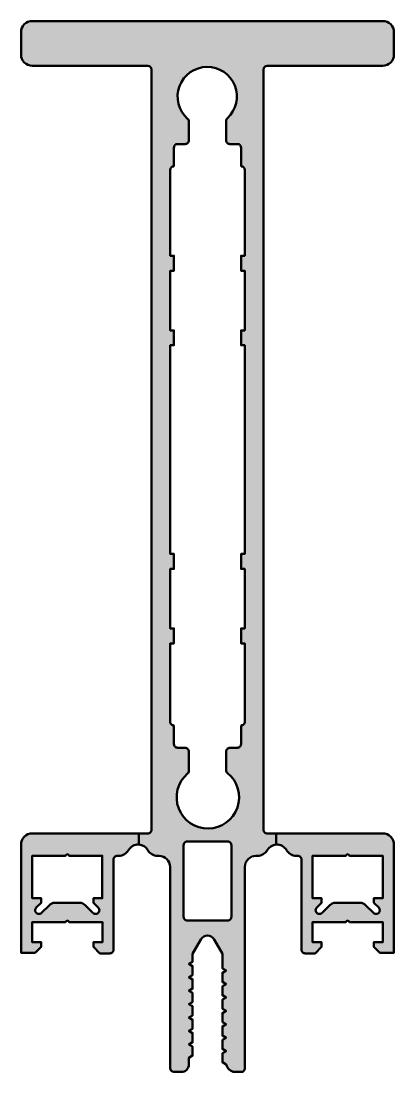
# Model space of a CAD drawing. Extents: x -25 to 25, y -16 to 125.
import ezdxf

# ---------------------------------------------------------------- set-up
doc = ezdxf.new("R2010")
doc.units = 0
doc.layers.add('0S-Alu contour', color=7, linetype='Continuous', lineweight=50)
doc.layers.add('0S-Alu hatch', color=252, linetype='Continuous', lineweight=25)

# ---------------------------------------------------------------- blocks, each defined once
blk = doc.blocks.new('322540__2B1B25E1_2A51_4FD0_A0C2_859D3FAA3C9A_')
at = {"layer": '0S-Alu hatch'}
h = blk.add_hatch(color=256, dxfattribs=at)
edge = h.paths.add_edge_path()
edge.add_arc((-23.50013467027004, 123.5001346576107), 1.499865342496316, 90.0006844641374, 180.0074755841811)
edge.add_line((-25, 123.4999389648437), (-25, 120.4999389648437))
edge.add_arc((-23.50049593411849, 120.4995040896326), 1.499504128941176, 179.9833834971895, 270.0131191969137)
edge.add_line((-23.50015258789062, 119), (-8.00015258789064, 118.9999999999999))
edge.add_ellipse((-8.000260205047834, 118.4997702956701), major_axis=(-0.5002297159059457, 0), ratio=1, start_angle=180.0193191881026, end_angle=269.9876736452035, ccw=False)
edge.add_line((-7.500030517578117, 118.4999389648437), (-7.500030517578125, 16.50011444091795))
edge.add_ellipse((-7.999738612515566, 16.49982253585539), major_axis=(-0.4997081801957749, 0), ratio=1, start_angle=89.96653060782859, end_angle=180.033469392165, ccw=False)
edge.add_line((-8.000030517578125, 16.00011444091795), (-9.18999958, 16.00011444091795))
edge.add_line((-9.18999958, 16.00011444091795), (-9.18999958, 14.49607339515958))
edge.add_ellipse((-9.263140151889855, 13.05891514166393), major_axis=(-1.439018203097876, 0), ratio=1, start_angle=208.7067612030642, end_angle=267.0865882770273, ccw=False)
edge.add_arc((-6.70195430622482, 14.50011444091795), 1.499999999999989, 210.0000000000001, 270)
edge.add_line((-6.70195430622482, 13.00011444091796), (-6.499786376953125, 13.00011444091796))
edge.add_ellipse((-6.499786376953127, 11.50011444091795), major_axis=(-1.500000000000005, 0), ratio=1, start_angle=180, end_angle=269.9999999999999, ccw=False)
edge.add_line((-4.999786376953121, 11.50011444091795), (-4.999786376953125, -15.49984741210937))
edge.add_arc((-4.499631533777048, -15.49975798356746), 0.5001548511710697, 180.0102445833301, 269.0732680879356)
edge.add_line((-4.507720947265626, -15.99984741210936), (-3.500518798828125, -15.99984741210937))
edge.add_arc((-3.500043388333054, -15.00032282260446), 0.9995247025662216, 269.9727480312783, 360.0272519687216)
edge.add_line((-2.500518798828146, -14.99984741210939), (-2.500518798828125, -14.10475813281107))
edge.add_line((-2.500518798828125, -14.10475813281107), (-2.000457763671875, -13.79885864257812))
edge.add_line((-2.000457763671875, -13.79885864257812), (-2.000457763671875, -12.59225463867187))
edge.add_line((-2.000457763671875, -12.59225463867187), (-2.500518798828125, -12.30331420898437))
edge.add_line((-2.500518798828125, -12.30331420898437), (-2.000457763671875, -12.01425170898437))
edge.add_line((-2.000457763671875, -12.01425170898437), (-2.000457763671875, -10.792236328125))
edge.add_line((-2.000457763671875, -10.792236328125), (-2.500518798828125, -10.5032958984375))
edge.add_line((-2.500518798828125, -10.5032958984375), (-2.000457763671875, -10.2142333984375))
edge.add_line((-2.000457763671875, -10.2142333984375), (-2.000457763671875, -8.991394042968778))
edge.add_line((-2.000457763671875, -8.991394042968778), (-2.500518798828125, -8.703308105468778))
edge.add_line((-2.500518798828125, -8.703308105468778), (-2.000457763671875, -8.414367675781222))
edge.add_line((-2.000457763671875, -8.414367675781222), (-2.000457763671875, -7.191375732421875))
edge.add_line((-2.000457763671875, -7.191375732421875), (-2.500518798828125, -6.903289794921875))
edge.add_line((-2.500518798828125, -6.903289794921875), (-2.000457763671875, -6.614349365234375))
edge.add_line((-2.000457763671875, -6.614349365234375), (-2.000457763671875, -5.391387939453125))
edge.add_line((-2.000457763671875, -5.391387939453125), (-2.500518798828125, -5.103302001953125))
edge.add_line((-2.500518798828125, -5.103302001953125), (-1.998077392578125, -4.812863517881368))
edge.add_line((-1.998077392578125, -4.812863517881368), (-1.998077392578125, -3.592740964383153))
edge.add_line((-1.998077392578125, -3.592740964383153), (-2.500518798828125, -3.303283691406221))
edge.add_line((-2.500518798828125, -3.303283691406221), (-1.998077392578125, -3.012967858721367))
edge.add_line((-1.998077392578125, -3.012967858721367), (-1.998077392578125, -1.792768430203494))
edge.add_line((-1.998077392578125, -1.792768430203494), (-2.500518798828125, -1.503311157226562))
edge.add_line((-2.500518798828125, -1.503311157226562), (-1.998077392578125, -1.212995324541651))
edge.add_line((-1.998077392578125, -1.212995324541651), (-1.998077392578125, -0.1540374755859286))
edge.add_line((-1.998077392578125, -0.1540374755859286), (-0.874176025390625, 1.792465209960937))
edge.add_ellipse((0.0021972656250006, 1.310707562302379), major_axis=(-1.000060286324312, 0), ratio=1, start_angle=208.798360979662, end_angle=331.2016390203384, ccw=False)
edge.add_line((0.8785705566406214, 1.792465209960942), (1.999298095703125, -0.1540374755859233))
edge.add_line((1.999298095703125, -0.1540374755859233), (1.999359130859375, -0.4620056152083727))
edge.add_line((1.999359130859375, -0.4620056152083727), (1.999908447265625, -2.114364624023453))
edge.add_line((1.999908447265625, -2.114364624023453), (2.499603271484375, -2.403305053710923))
edge.add_line((2.499603271484375, -2.403305053710923), (1.999603271484375, -2.691390991210921))
edge.add_line((1.999603271484375, -2.691390991210921), (1.999908447265625, -3.914367675781223))
edge.add_line((1.999908447265625, -3.914367675781223), (2.499603271484375, -4.203308105468778))
edge.add_line((2.499603271484375, -4.203308105468778), (1.999603271484375, -4.491394042968776))
edge.add_line((1.999603271484375, -4.491394042968776), (1.999908447265625, -5.7142333984375))
edge.add_line((1.999908447265625, -5.7142333984375), (2.499603271484375, -6.0032958984375))
edge.add_line((2.499603271484375, -6.0032958984375), (1.999603271484375, -6.2913818359375))
edge.add_line((1.999603271484375, -6.2913818359375), (1.999908447265625, -7.514373779296878))
edge.add_line((1.999908447265625, -7.514373779296878), (2.499603271484375, -7.803314208984375))
edge.add_line((2.499603271484375, -7.803314208984375), (1.999603271484375, -8.091400146484375))
edge.add_line((1.999603271484375, -8.091400146484375), (1.999908447265625, -9.314361572265625))
edge.add_line((1.999908447265625, -9.314361572265625), (2.499603271484375, -9.603302001953127))
edge.add_line((2.499603271484375, -9.603302001953127), (1.999603271484375, -9.891387939453125))
edge.add_line((1.999603271484375, -9.891387939453125), (1.999908447265625, -11.11422729492187))
edge.add_line((1.999908447265625, -11.11422729492187), (2.499603271484375, -11.40328979492187))
edge.add_line((2.499603271484375, -11.40328979492187), (1.999603271484375, -11.69223022460937))
edge.add_line((1.999603271484375, -11.69223022460937), (1.999908447265625, -12.91424560546878))
edge.add_line((1.999908447265625, -12.91424560546878), (2.499603271484375, -13.20330810546878))
edge.add_line((2.499603271484375, -13.20330810546878), (1.999603271484375, -13.49224853515622))
edge.add_line((1.999603271484375, -13.49224853515622), (1.999908447265625, -14.6988525390625))
edge.add_line((1.999908447265625, -14.6988525390625), (2.524688720703139, -15.0032958984375))
edge.add_arc((3.754147107158715, -14.75177081411189), 1.254923420799443, 191.5621418759972, 265.5970599137543)
edge.add_line((3.657806396484375, -16.00299072265624), (4.500274658203125, -16.00283813476562))
edge.add_arc((4.500315499549543, -15.50287897611205), 0.4999591603217262, 269.9953195441393, 360.0046804558894)
edge.add_line((5.000274658203117, -15.50283813476563), (5.000274658203125, 11.49938201904295))
edge.add_ellipse((6.501007080078124, 11.49938201904295), major_axis=(-1.500732421874999, 0), ratio=1, start_angle=269.99999999999994, end_angle=360, ccw=False)
edge.add_line((6.501007080078125, 13.00011444091796), (6.703175009349834, 13.00011444091795))
edge.add_arc((6.70317500934982, 14.50011444091795), 1.499999999999998, 270.0000000000005, 329.9999999999999)
edge.add_ellipse((9.32696055689913, 12.9674155946619), major_axis=(-1.538692064280146, 0), ratio=1, start_angle=275.1067303152597, end_angle=329.4241860365627, ccw=False)
edge.add_line((9.18999958, 14.5), (9.18999958, 16))
edge.add_line((9.18999958, 16), (8.00009155273436, 16.00051116943359))
edge.add_ellipse((7.999894136138675, 16.50031375283789), major_axis=(-0.4998026223930047, 0), ratio=1, start_angle=-0.02263120985298883, end_angle=90.0226312098535, ccw=False)
edge.add_line((7.500091552734375, 16.50051116943359), (7.499969482421875, 118.4999389648437))
edge.add_ellipse((8.000324311595838, 118.4996451386917), major_axis=(-0.5003549154465392, 0), ratio=1, start_angle=270.0266532824517, end_angle=359.96635388427904, ccw=False)
edge.add_line((8.000091552734366, 119), (23.50009155273438, 119))
edge.add_arc((23.50046141203839, 120.4995080866755), 1.49950813228911, 269.9858677809794, 360.0164637325586)
edge.add_line((24.99996948242187, 120.4999389648437), (24.99996948242188, 123.4999389648437))
edge.add_arc((23.5001000353154, 123.5001305406827), 1.49986945934131, 359.9926817050394, 450.0003240389283)
edge.add_line((23.50009155273437, 125), (-23.50015258789062, 125))
edge = h.paths.add_edge_path()
edge.add_arc((-2.999860682828028, 108.9997386125155), 0.4997081801957225, 269.9665306078234, 360.0334693921649)
edge.add_line((-2.500152587890639, 109.0000305175781), (-2.50003426031634, 111.521265724702))
edge.add_arc((-3.000034259765584, 111.5212891908931), 0.4999999999999062, 359.9973109725717, 408.5040711332238)
edge.add_ellipse((-0.0356931575439035, 114.8723470608236), major_axis=(-3.974025817755755, 0), ratio=1, start_angle=132.7250507445701, end_angle=48.50407113322308, ccw=False)
edge.add_arc((2.999848008405592, 111.5856470672478), 0.4999999999999817, 132.7250507445721, 180.0026918066845)
edge.add_line((2.499848008957428, 111.5856235768026), (2.499969482421882, 109.0000305175781))
edge.add_arc((2.999782068033653, 108.9998431031899), 0.4998126207490932, 179.9785158411888, 270.0214841588031)
edge.add_line((2.99996948242186, 108.5000305175781), (3.999969482421885, 108.5000305175781))
edge.add_ellipse((4.00028688729327, 108.0003479224495), major_axis=(-0.4996826959384272, 0), ratio=1, start_angle=179.9636049819237, end_angle=270.03639501807464, ccw=False)
edge.add_line((4.499969482421875, 108.0000305175781), (4.499908449503081, 105.5000306146629))
edge.add_ellipse((4.499969482421875, 105.000030618388), major_axis=(-0.4999999999999969, 0), ratio=1, start_angle=180, end_angle=270.00699385733384, ccw=False)
edge.add_line((4.999969482421875, 105.000030618388), (4.999969482421875, 93.50003051757812))
edge.add_line((4.999969482421875, 93.50003051757812), (4.499969482421875, 93.50003051757812))
edge.add_line((4.499969482421875, 93.50003051757812), (4.499969482421875, 91.50003051757812))
edge.add_line((4.499969482421875, 91.50003051757812), (4.999969482421875, 91.50003051757812))
edge.add_line((4.999969482421875, 91.50003051757812), (4.999969482421875, 83.50003051757811))
edge.add_line((4.999969482421875, 83.50003051757811), (4.499969482421875, 83.50003051757811))
edge.add_line((4.499969482421875, 83.50003051757811), (4.499969482421875, 81.50003051757812))
edge.add_line((4.499969482421875, 81.50003051757812), (4.999969482421875, 81.50003051757812))
edge.add_line((4.999969482421875, 81.50003051757812), (4.999969482421875, 53.49996948242187))
edge.add_line((4.999969482421875, 53.49996948242187), (4.499969482421875, 53.49996948242187))
edge.add_line((4.499969482421875, 53.49996948242187), (4.499969482421875, 51.49996948242189))
edge.add_line((4.499969482421875, 51.49996948242189), (4.999969482421875, 51.49996948242189))
edge.add_line((4.999969482421875, 51.49996948242189), (4.999969482421875, 43.49996948242188))
edge.add_line((4.999969482421875, 43.49996948242188), (4.499969482421875, 43.49996948242188))
edge.add_line((4.499969482421875, 43.49996948242188), (4.499969482421875, 41.49996948242189))
edge.add_line((4.499969482421875, 41.49996948242189), (4.999969482421875, 41.49996948242189))
edge.add_line((4.999969482421875, 41.49996948242189), (4.999969482421875, 30.99996948242188))
edge.add_ellipse((4.500271645364222, 30.99966731947953), major_axis=(-0.499697928415298, 0), ratio=1, start_angle=89.9653537439475, end_angle=180.0346462560473, ccw=False)
edge.add_line((4.499969482421875, 30.49996948242188), (4.499969482421875, 27.99993896484376))
edge.add_ellipse((4.000271645364264, 27.99963680190137), major_axis=(-0.4996979284152554, 0), ratio=1, start_angle=89.96535374394261, end_angle=180.0346462560473, ccw=False)
edge.add_line((3.999969482421875, 27.49993896484376), (2.999969482421875, 27.49993896484376))
edge.add_arc((2.999772065826192, 27.00013638143944), 0.4998026223930224, 89.97736879014678, 180.0226312098529)
edge.add_line((2.499969482421875, 26.99993896484377), (2.499851694247876, 24.49281768139406))
edge.add_arc((2.999851693696058, 24.49279419067292), 0.4999999999999959, 179.9973081616326, 231.0651509323014)
edge.add_ellipse((0.0529702549489599, 20.84522587049002), major_axis=(-4.189228600146735, 0), ratio=1, start_angle=-49.37791806715859, end_angle=231.0651509322986, ccw=False)
edge.add_arc((-3.000030775784352, 24.40444623045305), 0.4999999999999967, 310.6220819328423, 360.0026890274283)
edge.add_line((-2.500030776335023, 24.40446969664411), (-2.500152587890614, 26.99993896484377))
edge.add_arc((-2.999850424948277, 27.0002411277861), 0.4996979284153087, 359.9653537439527, 450.0346462560525)
edge.add_line((-3.000152587890625, 27.49993896484376), (-4.000152587890617, 27.49993896484377))
edge.add_ellipse((-4.000454750833014, 27.99963680190137), major_axis=(-0.4996979284152518, 0), ratio=1, start_angle=-0.034646256047324187, end_angle=90.0346462560583, ccw=False)
edge.add_line((-4.500152587890625, 27.99993896484376), (-4.50009155273437, 30.50006103515624))
edge.add_ellipse((-4.500641722262059, 30.99957175614297), major_axis=(-0.4995110239696309, 0), ratio=1, start_angle=-0.045620694034596454, end_angle=90.06310651179672, ccw=False)
edge.add_line((-5.000152587890625, 30.99996948242188), (-5.000030517578125, 41.49996948242189))
edge.add_line((-5.000030517578125, 41.49996948242189), (-4.500152587890625, 41.49996948242189))
edge.add_line((-4.500152587890625, 41.49996948242189), (-4.500152587890625, 43.49996948242188))
edge.add_line((-4.500152587890625, 43.49996948242188), (-5.000152587890625, 43.49996948242188))
edge.add_line((-5.000152587890625, 43.49996948242188), (-5.000030517578125, 51.49996948242189))
edge.add_line((-5.000030517578125, 51.49996948242189), (-4.500152587890625, 51.49996948242189))
edge.add_line((-4.500152587890625, 51.49996948242189), (-4.500152587890625, 53.49996948242189))
edge.add_line((-4.500152587890625, 53.49996948242189), (-5.000152587890625, 53.49996948242187))
edge.add_line((-5.000152587890625, 53.49996948242187), (-5.000091552734375, 81.50003051757812))
edge.add_line((-5.000091552734375, 81.50003051757812), (-4.500152587890625, 81.50003051757812))
edge.add_line((-4.500152587890625, 81.50003051757812), (-4.500152587890625, 83.50003051757811))
edge.add_line((-4.500152587890625, 83.50003051757811), (-5.000152587890625, 83.50003051757811))
edge.add_line((-5.000152587890625, 83.50003051757811), (-5.000152587890625, 91.50003051757812))
edge.add_line((-5.000152587890625, 91.50003051757812), (-4.500152587890625, 91.50003051757812))
edge.add_line((-4.500152587890625, 91.50003051757812), (-4.500152587890625, 93.50003051757812))
edge.add_line((-4.500152587890625, 93.50003051757812), (-5.000152587890625, 93.50003051757812))
edge.add_line((-5.000152587890625, 93.50003051757812), (-5.000152587890628, 105.0000305175781))
edge.add_ellipse((-4.50046999276202, 105.0003479224495), major_axis=(-0.499682695938445, 0), ratio=1, start_angle=-90.03639501807578, end_angle=0.03639501806640055, ccw=False)
edge.add_line((-4.500152587890625, 105.5000305175781), (-4.500152587890621, 108.0000305175781))
edge.add_ellipse((-4.000469992762006, 108.0003479224495), major_axis=(-0.4996826959384521, 0), ratio=1, start_angle=-90.03639501807419, end_angle=0.03639501807651868, ccw=False)
edge.add_line((-4.000152587890625, 108.5000305175781), (-3.000152587890632, 108.5000305175781))
edge = h.paths.add_edge_path()
edge.add_ellipse((-2.699663242953221, 14.41140945877354), major_axis=(-0.4997081801957278, 0), ratio=1, start_angle=-90.03346939217579, end_angle=0.03346939216487499, ccw=False)
edge.add_line((-2.699371337890625, 14.91111755371094), (2.700592041015617, 14.91111755371093))
edge.add_ellipse((2.700883946078221, 14.41140945877354), major_axis=(-0.4997081801957332, 0), ratio=1, start_angle=179.9665306078351, end_angle=270.03346939217664, ccw=False)
edge.add_line((3.200592041015625, 14.41111755371094), (3.200592041015628, 4.810874938964841))
edge.add_ellipse((2.700883946078221, 4.810583033902251), major_axis=(-0.4997081801957403, 0), ratio=1, start_angle=89.96653060782421, end_angle=180.033469392165, ccw=False)
edge.add_line((2.700592041015625, 4.310874938964843), (-2.699371337890625, 4.310874938964843))
edge.add_ellipse((-2.699673500832957, 4.81057277602251), major_axis=(-0.4996979284153122, 0), ratio=1, start_angle=-0.034646256047324187, end_angle=90.03464625605102, ccw=False)
edge.add_line((-3.199371337890625, 4.81087493896484), (-3.199371337890616, 14.41111755371094))
at = {"layer": '0S-Alu contour', "color": 7}
for points in [[(23.50009155273437, 125), (-23.50015258789062, 125)], [(-25, 123.4999389648437), (-25, 120.4999389648437)], [(24.99996948242187, 120.4999389648437), (24.99996948242188, 123.4999389648437)], [(-23.50015258789062, 119), (-8.00015258789064, 118.9999999999999)], [(-7.500030517578117, 118.4999389648437), (-7.500030517578125, 16.50011444091795)], [(7.500091552734375, 16.50051116943359), (7.499969482421875, 118.4999389648437)], [(8.000091552734366, 119), (23.50009155273438, 119)], [(-2.500152587890639, 109.0000305175781), (-2.50003426031634, 111.521265724702)], [(2.499848008957428, 111.5856235768026), (2.499969482421882, 109.0000305175781)], [(-4.500152587890625, 105.5000305175781), (-4.500152587890621, 108.0000305175781)], [(-4.000152587890625, 108.5000305175781), (-3.000152587890632, 108.5000305175781)], [(2.99996948242186, 108.5000305175781), (3.999969482421885, 108.5000305175781)], [(4.499969482421875, 108.0000305175781), (4.499908449503081, 105.5000306146629)], [(-5.000152587890625, 30.99996948242188), (-5.000030517578125, 41.49996948242189), (-4.500152587890625, 41.49996948242189), (-4.500152587890625, 43.49996948242188), (-5.000152587890625, 43.49996948242188), (-5.000030517578125, 51.49996948242189), (-4.500152587890625, 51.49996948242189), (-4.500152587890625, 53.49996948242189), (-5.000152587890625, 53.49996948242187), (-5.000091552734375, 81.50003051757812), (-4.500152587890625, 81.50003051757812), (-4.500152587890625, 83.50003051757811), (-5.000152587890625, 83.50003051757811), (-5.000152587890625, 91.50003051757812), (-4.500152587890625, 91.50003051757812), (-4.500152587890625, 93.50003051757812), (-5.000152587890625, 93.50003051757812), (-5.000152587890628, 105.0000305175781)], [(4.999969482421875, 105.000030618388), (4.999969482421875, 93.50003051757812), (4.499969482421875, 93.50003051757812), (4.499969482421875, 91.50003051757812), (4.999969482421875, 91.50003051757812), (4.999969482421875, 83.50003051757811), (4.499969482421875, 83.50003051757811), (4.499969482421875, 81.50003051757812), (4.999969482421875, 81.50003051757812), (4.999969482421875, 53.49996948242187), (4.499969482421875, 53.49996948242187), (4.499969482421875, 51.49996948242189), (4.999969482421875, 51.49996948242189), (4.999969482421875, 43.49996948242188), (4.499969482421875, 43.49996948242188), (4.499969482421875, 41.49996948242189), (4.999969482421875, 41.49996948242189), (4.999969482421875, 30.99996948242188)], [(-4.500152587890625, 27.99993896484376), (-4.50009155273437, 30.50006103515624)], [(4.499969482421875, 30.49996948242188), (4.499969482421875, 27.99993896484376)], [(-3.000152587890625, 27.49993896484376), (-4.000152587890617, 27.49993896484377)], [(-2.500030776335023, 24.40446969664411), (-2.500152587890614, 26.99993896484377)], [(2.499969482421875, 26.99993896484377), (2.499851694247876, 24.49281768139406)], [(3.999969482421875, 27.49993896484376), (2.999969482421875, 27.49993896484376)], [(-8.000030517578125, 16.00011444091795), (-9.18999958, 16.00011444091795), (-9.18999958, 14.49607339515958)], [(9.18999958, 14.5), (9.18999958, 16), (8.00009155273436, 16.00051116943359)], [(-3.199371337890625, 4.81087493896484), (-3.199371337890616, 14.41111755371094)], [(-2.699371337890625, 14.91111755371094), (2.700592041015617, 14.91111755371093)], [(3.200592041015625, 14.41111755371094), (3.200592041015628, 4.810874938964841)], [(-6.70195430622482, 13.00011444091796), (-6.499786376953125, 13.00011444091796)], [(6.501007080078125, 13.00011444091796), (6.703175009349834, 13.00011444091795)], [(-4.999786376953121, 11.50011444091795), (-4.999786376953125, -15.49984741210937)], [(5.000274658203117, -15.50283813476563), (5.000274658203125, 11.49938201904296)], [(2.700592041015625, 4.310874938964843), (-2.699371337890624, 4.310874938964843)], [(-2.500518798828146, -14.99984741210939), (-2.500518798828125, -14.10475813281107), (-2.000457763671875, -13.79885864257812), (-2.000457763671875, -12.59225463867187), (-2.500518798828125, -12.30331420898437), (-2.000457763671875, -12.01425170898437), (-2.000457763671875, -10.792236328125), (-2.500518798828125, -10.5032958984375), (-2.000457763671875, -10.2142333984375), (-2.000457763671875, -8.991394042968778), (-2.500518798828125, -8.703308105468778), (-2.000457763671875, -8.414367675781222), (-2.000457763671875, -7.191375732421875), (-2.500518798828125, -6.903289794921875), (-2.000457763671875, -6.614349365234375), (-2.000457763671875, -5.391387939453125), (-2.500518798828125, -5.103302001953125), (-1.998077392578125, -4.812863517881368), (-1.998077392578125, -3.592740964383153), (-2.500518798828125, -3.303283691406221), (-1.998077392578125, -3.012967858721367), (-1.998077392578125, -1.792768430203494), (-2.500518798828125, -1.503311157226562), (-1.998077392578125, -1.212995324541651), (-1.998077392578125, -0.1540374755859286), (-0.874176025390625, 1.792465209960937)], [(0.8785705566406214, 1.792465209960942), (1.999298095703125, -0.1540374755859233), (1.999359130859375, -0.4620056152083727), (1.999908447265625, -2.114364624023453), (2.499603271484375, -2.403305053710923), (1.999603271484375, -2.691390991210921), (1.999908447265625, -3.914367675781223), (2.499603271484375, -4.203308105468778), (1.999603271484375, -4.491394042968776), (1.999908447265625, -5.7142333984375), (2.499603271484375, -6.0032958984375), (1.999603271484375, -6.2913818359375), (1.999908447265625, -7.514373779296878), (2.499603271484375, -7.803314208984375), (1.999603271484375, -8.091400146484375), (1.999908447265625, -9.314361572265625), (2.499603271484375, -9.603302001953127), (1.999603271484375, -9.891387939453125), (1.999908447265625, -11.11422729492187), (2.499603271484375, -11.40328979492187), (1.999603271484375, -11.69223022460937), (1.999908447265625, -12.91424560546878), (2.499603271484375, -13.20330810546878), (1.999603271484375, -13.49224853515622), (1.999908447265625, -14.6988525390625), (2.524688720703139, -15.0032958984375)], [(-4.507720947265626, -15.99984741210936), (-3.500518798828125, -15.99984741210937)], [(3.657806396484375, -16.00299072265624), (4.500274658203125, -16.00283813476562)]]:
    blk.add_lwpolyline(points, dxfattribs=at)
for centre, radius, start, end in [((-23.50013467027004, 123.5001346576107), 1.499865342496316, 90.0006844641374, 180.0074755841811), ((23.5001000353154, 123.5001305406827), 1.49986945934131, 359.9926817050394, 90.00032403892831), ((-23.50049593411849, 120.4995040896326), 1.499504128941176, 179.9833834971895, 270.0131191969137), ((23.50046141203839, 120.4995080866755), 1.49950813228911, 269.9858677809794, 0.0164637325585899), ((-3.000034259765584, 111.5212891908931), 0.4999999999999062, 359.9973109725717, 48.5040711332239), ((2.999848008405592, 111.5856470672478), 0.4999999999999817, 132.7250507445721, 180.0026918066845), ((-2.999860682828028, 108.9997386125155), 0.4997081801957225, 269.9665306078234, 0.0334693921649595), ((2.999782068033653, 108.9998431031899), 0.4998126207490932, 179.9785158411888, 270.0214841588031), ((-2.999850424948277, 27.0002411277861), 0.4996979284153087, 359.9653537439527, 90.03464625605257), ((2.999772065826192, 27.00013638143944), 0.4998026223930224, 89.97736879014678, 180.0226312098529), ((-3.000030775784352, 24.40444623045305), 0.4999999999999967, 310.6220819328423, 0.002689027428335), ((2.999851693696058, 24.49279419067292), 0.4999999999999959, 179.9973081616326, 231.0651509323014), ((-6.70195430622482, 14.50011444091795), 1.499999999999989, 210.0000000000001, 270), ((6.70317500934982, 14.50011444091795), 1.499999999999998, 270.0000000000005, 329.9999999999999), ((-4.499631533777048, -15.49975798356746), 0.5001548511710697, 180.0102445833301, 269.0732680879356), ((-3.500043388333054, -15.00032282260446), 0.9995247025662216, 269.9727480312783, 0.0272519687215838), ((3.754147107158715, -14.75177081411189), 1.254923420799443, 191.5621418759972, 265.5970599137543), ((4.500315499549543, -15.50287897611205), 0.4999591603217262, 269.9953195441393, 0.0046804558893186)]:
    blk.add_arc(centre, radius, start, end, dxfattribs=at)
at = {"layer": '0S-Alu contour', "color": 7, "extrusion": (0, 0, -1)}
for centre, radius, start, end in [((8.000260205047834, 118.4997702956701), 0.5002297159059457, 90.01232635479651, 179.9806808118974), ((0.0356931575439035, 114.8723470608236), 3.974025817755755, 311.495928866777, 227.27494925543), ((-8.000324311595838, 118.4996451386917), 0.5003549154465392, 0.0336461157209576, 89.9733467175483), ((4.000469992762006, 108.0003479224495), 0.4996826959384521, 359.9636049819235, 90.03639501807423), ((-4.00028688729327, 108.0003479224495), 0.4996826959384272, 89.96360498192537, 180.0363950180764), ((4.50046999276202, 105.0003479224495), 0.499682695938445, 359.9636049819336, 90.03639501807585), ((-4.499969482421875, 105.000030618388), 0.4999999999999969, 89.99300614266616, 180), ((4.500641722262059, 30.99957175614297), 0.4995110239696309, 269.9368934882033, 0.0456206940345625), ((-4.500271645364222, 30.99966731947953), 0.499697928415298, 179.9653537439527, 270.0346462560526), ((4.000454750833014, 27.99963680190137), 0.4996979284152518, 269.9653537439417, 0.034646256047304), ((-4.000271645364264, 27.99963680190137), 0.4996979284152554, 179.9653537439527, 270.0346462560574), ((-0.0529702549489599, 20.84522587049002), 4.189228600146735, 128.9348490677014, 49.37791806715869), ((7.999738612515566, 16.49982253585539), 0.4997081801957749, 179.966530607835, 270.0334693921714), ((-7.999894136138675, 16.50031375283789), 0.4998026223930047, 269.9773687901465, 0.0226312098529836), ((9.263140151889855, 13.05891514166393), 1.439018203097876, 92.91341172297265, 151.2932387969358), ((2.699663242953221, 14.41140945877354), 0.4997081801957278, 359.9665306078351, 90.03346939217585), ((-2.700883946078221, 14.41140945877354), 0.4997081801957332, 89.96653060782334, 180.0334693921649), ((-9.32696055689913, 12.9674155946619), 1.538692064280146, 30.57581396343733, 84.8932696847403), ((6.499786376953127, 11.50011444091795), 1.500000000000005, 90.0000000000001, 180), ((-6.501007080078124, 11.49938201904295), 1.500732421874999, 0, 90.00000000000006), ((2.699673500832957, 4.81057277602251), 0.4996979284153122, 269.965353743949, 0.034646256047304), ((-2.700883946078221, 4.810583033902251), 0.4997081801957403, 179.966530607835, 270.0334693921758), ((-0.0021972656250006, 1.310707562302379), 1.000060286324312, 28.79836097966161, 151.201639020338)]:
    blk.add_arc(centre, radius, start, end, dxfattribs=at)
blk = doc.blocks.new('322540__E9FF9A87_CDD6_4022_9931_F817F81591F4_')
at = {"layer": '0S-Alu hatch'}
h = blk.add_hatch(color=256, dxfattribs=at)
edge = h.paths.add_edge_path()
edge.add_arc((-23.50111925228583, 14.50098953508503), 1.499125143751426, 89.96772005385812, 180.0334456436192)
edge.add_line((-25.000244140625, 14.50011444091793), (-25.000244140625, 0.0003967285156392))
edge.add_line((-25.000244140625, 0.0003967285156392), (-23.11641693115234, -0.0147933959960796))
edge.add_line((-23.11641693115234, -0.0147933959960796), (-22.30126953125, 0.8014221191406392))
edge.add_line((-22.30126953125, 0.8014221191406392), (-22.30126953125, 1.400451660156235))
edge.add_line((-22.30126953125, 1.400451660156235), (-23.500244140625, 1.400451660156235))
edge.add_line((-23.500244140625, 1.400451660156235), (-23.500244140625, 4.100402832031235))
edge.add_line((-23.500244140625, 4.100402832031235), (-19.05029296875, 4.100402832031235))
edge.add_ellipse((-18.80126953125, 4.045875249689743), major_axis=(-0.2549233799797983, 0), ratio=1, start_angle=192.3508791011791, end_angle=347.64912089881994, ccw=False)
edge.add_line((-18.55224609375, 4.100402832031231), (-14.10028076171875, 4.100402832031235))
edge.add_line((-14.10028076171875, 4.100402832031235), (-14.10028076171875, 1.3994140625))
edge.add_line((-14.10028076171875, 1.3994140625), (-15.29925537109375, 1.3994140625))
edge.add_line((-15.29925537109375, 1.3994140625), (-15.29925537109375, 0.800384521484375))
edge.add_line((-15.29925537109375, 0.800384521484375), (-14.41503143310547, -0.0849609375))
edge.add_line((-14.41503143310547, -0.0849609375), (-13.10372332546325, -0.0914283899709876))
edge.add_arc((-13.10125732461509, 0.4085655288318506), 0.5000000000000026, 269.7174159726159, 360.0001446031462)
edge.add_line((-12.60125732461668, 0.4085667907506707), (-12.60128784171667, 12.50011317899913))
edge.add_ellipse((-12.10128784171826, 12.50011444091795), major_axis=(-0.5000000000000008, 0), ratio=1, start_angle=-90, end_angle=0.0001446031462251085, ccw=False)
edge.add_line((-12.10128784171826, 13.00011444091795), (-11.89810672893145, 13.00011444091796))
edge.add_arc((-11.89810672893145, 14.50011444091795), 1.499999999999995, 270, 329.9999999999997)
edge.add_ellipse((-9.299775293694275, 12.99822776176116), major_axis=(-1.501165125672024, 0), ratio=1, start_angle=266.1889970119116, end_angle=329.9425082201047, ccw=False)
edge.add_line((-9.19999958, 14.49607339515958), (-9.19999958, 16.00011444091795))
edge.add_line((-9.19999958, 16.00011444091795), (-23.50027465820314, 16.00011444091795))
edge = h.paths.add_edge_path()
edge.add_ellipse((-18.7994384765625, 12.9460315812539), major_axis=(-0.2548898307130932, 0), ratio=1, start_angle=192.3485088496477, end_angle=347.65149115035234, ccw=False)
edge.add_line((-18.55044555664062, 13.00054168701172), (-14.10043334960937, 13.00054168701172))
edge.add_line((-14.10043334960937, 13.00054168701172), (-14.10043334960937, 7.300804138183593))
edge.add_line((-14.10043334960937, 7.300804138183593), (-15.30026245117187, 7.300804138183593))
edge.add_line((-15.30026245117187, 7.300804138183593), (-15.30026245117187, 6.702583312988284))
edge.add_line((-15.30026245117187, 6.702583312988284), (-14.64797973634161, 6.049507141126774))
edge.add_ellipse((-15.00156974529808, 5.695871351078316), major_axis=(-0.5000841593542387, 0), ratio=1, start_angle=44.998145289720696, end_angle=225.003708947485, ccw=False)
edge.add_line((-15.35519409208901, 5.34226989775307), (-16.40750122070312, 6.394569396972656))
edge.add_arc((-17.12642880955815, 5.703779590978108), 0.9970192746797257, 43.85653524271147, 90.07397479166504)
edge.add_line((-17.12771606445312, 6.700798034667953), (-20.47268676757813, 6.700798034667954))
edge.add_arc((-20.47431647350396, 5.704779444099173), 0.9960199238469213, 89.90625156101147, 136.0583751665691)
edge.add_line((-21.19149780273439, 6.395942687988275), (-22.24783325195312, 5.339431762695316))
edge.add_ellipse((-22.60150146484375, 5.693096160888678), major_axis=(-0.5001596858591528, 0), ratio=1, start_angle=-44.9996909996097, end_angle=135.0003090003908, ccw=False)
edge.add_line((-22.95516967773437, 6.046760559082048), (-22.30093383789062, 6.701820373535156))
edge.add_line((-22.30093383789062, 6.701820373535156), (-22.30093383789062, 7.300804138183593))
edge.add_line((-22.30093383789062, 7.300804138183593), (-23.50070190429688, 7.300804138183593))
edge.add_line((-23.50070190429688, 7.300804138183593), (-23.50070190429688, 13.00054168701172))
edge.add_line((-23.50070190429688, 13.00054168701172), (-19.04843139648437, 13.00054168701172))
at = {"layer": '0S-Alu contour', "color": 7}
for points in [[(-9.19999958, 14.49607339515958), (-9.19999958, 16.00011444091795), (-23.50027465820314, 16.00011444091795)], [(-25.000244140625, 14.50011444091793), (-25.000244140625, 0.0003967285156392), (-23.11641693115234, -0.0147933959960796), (-22.30126953125, 0.8014221191406392), (-22.30126953125, 1.400451660156235), (-23.500244140625, 1.400451660156235), (-23.500244140625, 4.100402832031235), (-19.05029296875, 4.100402832031235)], [(-22.95516967773437, 6.046760559082048), (-22.30093383789062, 6.701820373535156), (-22.30093383789062, 7.300804138183593), (-23.50070190429688, 7.300804138183593), (-23.50070190429688, 13.00054168701172), (-19.04843139648437, 13.00054168701172)], [(-18.55044555664062, 13.00054168701172), (-14.10043334960937, 13.00054168701172), (-14.10043334960937, 7.300804138183593), (-15.30026245117187, 7.300804138183593), (-15.30026245117187, 6.702583312988284), (-14.64797973634161, 6.049507141126774)], [(-12.10128784171826, 13.00011444091795), (-11.89810672893145, 13.00011444091796)], [(-12.60125732461668, 0.4085667907506707), (-12.60128784171667, 12.50011317899913)], [(-21.19149780273439, 6.395942687988275), (-22.24783325195312, 5.339431762695316)], [(-17.12771606445312, 6.700798034667953), (-20.47268676757813, 6.700798034667954)], [(-15.35519409208901, 5.34226989775307), (-16.40750122070312, 6.394569396972656)], [(-18.55224609375, 4.100402832031231), (-14.10028076171875, 4.100402832031235), (-14.10028076171875, 1.3994140625), (-15.29925537109375, 1.3994140625), (-15.29925537109375, 0.800384521484375), (-14.41503143310547, -0.0849609375), (-13.10372332546325, -0.0914283899709876)]]:
    blk.add_lwpolyline(points, dxfattribs=at)
for centre, radius, start, end in [((-23.50111925228583, 14.50098953508503), 1.499125143751426, 89.96772005385812, 180.0334456436192), ((-11.89810672893145, 14.50011444091795), 1.499999999999995, 270, 329.9999999999997), ((-20.47431647350396, 5.704779444099173), 0.9960199238469213, 89.90625156101147, 136.0583751665691), ((-17.12642880955815, 5.703779590978108), 0.9970192746797257, 43.85653524271147, 90.07397479166504), ((-13.10125732461509, 0.4085655288318506), 0.5000000000000026, 269.7174159726159, 0.0001446031461903)]:
    blk.add_arc(centre, radius, start, end, dxfattribs=at)
at = {"layer": '0S-Alu contour', "color": 7, "extrusion": (0, 0, -1)}
for centre, radius, start, end in [((9.299775293694275, 12.99822776176116), 1.501165125672024, 30.05749177989534, 93.81100298808838), ((18.7994384765625, 12.9460315812539), 0.2548898307130932, 12.34850884964766, 167.6514911503523), ((12.10128784171826, 12.50011444091795), 0.5000000000000008, 359.9998553968538, 90), ((22.60150146484375, 5.693096160888678), 0.5001596858591528, 224.9996909996092, 44.99969099960973), ((15.00156974529808, 5.695871351078316), 0.5000841593542387, 134.996291052515, 315.0018547102793), ((18.80126953125, 4.045875249689743), 0.2549233799797983, 12.35087910118005, 167.6491208988209)]:
    blk.add_arc(centre, radius, start, end, dxfattribs=at)
blk = doc.blocks.new('322540__2622985E_7FEA_4F1F_B3ED_51377506712B_')
at = {"layer": '0S-Alu hatch'}
h = blk.add_hatch(color=256, dxfattribs=at)
edge = h.paths.add_edge_path()
edge.add_ellipse((23.50063946701482, 14.50124218918277), major_axis=(-1.499269158467618, 0), ratio=1, start_angle=179.9720634898713, end_angle=270.027936510127, ccw=False)
edge.add_line((24.99990844726563, 14.50051116943358), (24.99990844726563, 0.000397958898688))
edge.add_line((24.99990844726563, 0.000397958898688), (23.11592864990235, -0.0147933959960796))
edge.add_line((23.11592864990235, -0.0147933959960796), (22.30078125, 0.8014221191406321))
edge.add_line((22.30078125, 0.8014221191406321), (22.30078125, 1.400451660156235))
edge.add_line((22.30078125, 1.400451660156235), (23.499755859375, 1.400451660156235))
edge.add_line((23.499755859375, 1.400451660156235), (23.499755859375, 4.100402832031235))
edge.add_line((23.499755859375, 4.100402832031235), (19.0498046875, 4.100402832031235))
edge.add_arc((18.80078125, 4.045875249689714), 0.2549233799798045, 12.35087910118632, 167.6491208988136)
edge.add_line((18.5517578125, 4.100402832031235), (14.09979248046875, 4.100402832031235))
edge.add_line((14.09979248046875, 4.100402832031235), (14.09979248046875, 1.3994140625))
edge.add_line((14.09979248046875, 1.3994140625), (15.29876708984375, 1.3994140625))
edge.add_line((15.29876708984375, 1.3994140625), (15.29876708984375, 0.800384521484375))
edge.add_line((15.29876708984375, 0.800384521484375), (14.41454315185547, -0.0849685668945171))
edge.add_line((14.41454315185547, -0.0849685668945171), (13.10332368169423, -0.091427935692348))
edge.add_ellipse((13.10086059653986, 0.4085659974823744), major_axis=(-0.5000000000000063, 0), ratio=1, start_angle=-0.0002892012514053022, end_angle=90.28224990942891, ccw=False)
edge.add_line((12.60086059654622, 0.4085685212419926), (12.60092163686048, 12.50170009098543))
edge.add_arc((12.10250854484326, 12.50170134889915), 0.4984130920188108, 359.9998553943334, 450)
edge.add_line((12.10250854484326, 13.00011444091796), (11.89932743205645, 13.00011444091796))
edge.add_ellipse((11.89932743205647, 14.50011444091797), major_axis=(-1.50000000000001, 0), ratio=1, start_angle=30.000000000000625, end_angle=89.9999999999992, ccw=False)
edge.add_arc((9.289298164400835, 12.98565828336328), 1.517593833543823, 30.24702267350876, 93.37335921319178)
edge.add_line((9.19999958, 14.50062257549503), (9.19999958, 16))
edge.add_line((9.19999958, 16), (23.49990844726563, 16.00051116943359))
edge = h.paths.add_edge_path()
edge.add_line((22.30038452148438, 6.701820373535163), (22.30038452148438, 7.300804138183593))
edge.add_line((22.30038452148438, 7.300804138183593), (23.50015258789063, 7.300804138183593))
edge.add_line((23.50015258789063, 7.300804138183593), (23.50015258789063, 13.00054168701172))
edge.add_line((23.50015258789063, 13.00054168701172), (19.04788208007812, 13.00054168701172))
edge.add_arc((18.79888916015625, 12.9460315812539), 0.2548898307130932, 12.34850884964766, 167.6514911503523)
edge.add_line((18.54989624023437, 13.00054168701172), (14.09988403320312, 13.00054168701172))
edge.add_line((14.09988403320312, 13.00054168701172), (14.09988403320312, 7.300804138183593))
edge.add_line((14.09988403320312, 7.300804138183593), (15.29971313476562, 7.300804138183593))
edge.add_line((15.29971313476562, 7.300804138183593), (15.29971313476562, 6.702583312988277))
edge.add_line((15.29971313476562, 6.702583312988277), (14.64743041992187, 6.049499511718763))
edge.add_arc((15.00103759765625, 5.695884704589847), 0.5000814613301453, 134.9993819025476, 314.999381902548)
edge.add_line((15.35464477539062, 5.342269897460941), (16.40695190429688, 6.39456939697266))
edge.add_ellipse((17.12557363656707, 5.704498930795956), major_axis=(-0.9963003775871712, 0), ratio=1, start_angle=269.9083824466613, end_angle=316.16110751896275, ccw=False)
edge.add_line((17.12716674804687, 6.700798034667954), (20.47213745117188, 6.700798034667954))
edge.add_ellipse((20.4735638079119, 5.704299971981239), major_axis=(-0.9964990835078207, 0), ratio=1, start_angle=223.9533619082911, end_angle=270.0820113641271, ccw=False)
edge.add_line((21.19094848632812, 6.395942687988277), (22.24728393554688, 5.339431762695311))
edge.add_arc((22.6009521484375, 5.693096160888678), 0.500159685859151, 224.9996909996096, 404.9996909996095)
edge.add_line((22.95462036132812, 6.046760559082045), (22.30038452148438, 6.701820373535163))
at = {"layer": '0S-Alu contour', "color": 7}
for points in [[(9.19999958, 14.50062257549503), (9.19999958, 16), (23.49990844726563, 16.00051116943359)], [(24.99990844726563, 14.50051116943358), (24.99990844726563, 0.000397958898688), (23.11592864990235, -0.0147933959960796), (22.30078125, 0.8014221191406321), (22.30078125, 1.400451660156235), (23.499755859375, 1.400451660156235), (23.499755859375, 4.100402832031235), (19.0498046875, 4.100402832031235)], [(12.10250854484326, 13.00011444091796), (11.89932743205645, 13.00011444091796)], [(18.54989624023437, 13.00054168701172), (14.09988403320312, 13.00054168701172), (14.09988403320312, 7.300804138183593), (15.29971313476562, 7.300804138183593), (15.29971313476562, 6.702583312988277), (14.64743041992187, 6.049499511718763)], [(22.30038452148438, 6.701820373535163), (22.30038452148438, 7.300804138183593), (23.50015258789063, 7.300804138183593), (23.50015258789063, 13.00054168701172), (19.04788208007812, 13.00054168701172)], [(12.60086059654622, 0.4085685212419926), (12.60092163686048, 12.50170009098543)], [(15.35464477539062, 5.342269897460941), (16.40695190429688, 6.39456939697266)], [(17.12716674804687, 6.700798034667954), (20.47213745117188, 6.700798034667954)], [(21.19094848632812, 6.395942687988277), (22.24728393554688, 5.339431762695311)], [(22.95462036132812, 6.046760559082045), (22.30038452148438, 6.701820373535163)], [(18.5517578125, 4.100402832031235), (14.09979248046875, 4.100402832031235), (14.09979248046875, 1.3994140625), (15.29876708984375, 1.3994140625), (15.29876708984375, 0.800384521484375), (14.41454315185547, -0.0849685668945171), (13.10332368169423, -0.091427935692348)]]:
    blk.add_lwpolyline(points, dxfattribs=at)
at = {"layer": '0S-Alu contour', "color": 7, "extrusion": (0, 0, -1)}
for centre, radius, start, end in [((-23.50063946701482, 14.50124218918277), 1.499269158467618, 89.97206348987301, 180.0279365101288), ((-11.89932743205647, 14.50011444091797), 1.50000000000001, 270.0000000000009, 329.9999999999994), ((-17.12557363656707, 5.704498930795956), 0.9963003775871712, 43.83889248103727, 90.09161755333872), ((-20.4735638079119, 5.704299971981239), 0.9964990835078207, 89.91798863587293, 136.0466380917089), ((-13.10086059653986, 0.4085659974823744), 0.5000000000000063, 269.7177500905711, 0.0002892012514408)]:
    blk.add_arc(centre, radius, start, end, dxfattribs=at)
at = {"layer": '0S-Alu contour', "color": 7}
for centre, radius, start, end in [((9.289298164400835, 12.98565828336328), 1.517593833543823, 30.24702267350876, 93.37335921319178), ((12.10250854484326, 12.50170134889915), 0.4984130920188108, 359.9998553943334, 90), ((18.79888916015625, 12.9460315812539), 0.2548898307130932, 12.34850884964766, 167.6514911503523), ((15.00103759765625, 5.695884704589847), 0.5000814613301453, 134.9993819025476, 314.999381902548), ((22.6009521484375, 5.693096160888678), 0.500159685859151, 224.9996909996096, 44.99969099960952), ((18.80078125, 4.045875249689714), 0.2549233799798045, 12.35087910118632, 167.6491208988136)]:
    blk.add_arc(centre, radius, start, end, dxfattribs=at)
blk = doc.blocks.new('322540__310E38AA_0C0B_4E7F_8B6F_ED7D329E4CA0_')
at = {"layer": '0S-Alu contour', "color": 7}
for name in ['322540__2B1B25E1_2A51_4FD0_A0C2_859D3FAA3C9A_', '322540__E9FF9A87_CDD6_4022_9931_F817F81591F4_', '322540__2622985E_7FEA_4F1F_B3ED_51377506712B_']:
    blk.add_blockref(name, (0, 0), dxfattribs=at)

msp = doc.modelspace()

# ---------------------------------------------------------------- block references
at = {"layer": '0S-Alu contour', "color": 7}
msp.add_blockref('322540__310E38AA_0C0B_4E7F_8B6F_ED7D329E4CA0_', (0, 0), dxfattribs=at)

doc.saveas('drawing.dxf')
